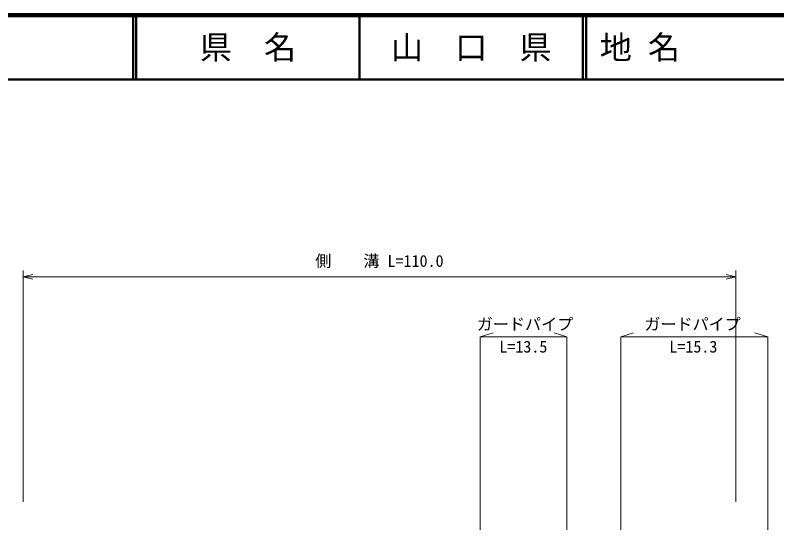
# Model space of a CAD drawing. Units: millimetres, scale not verified. Extents: x 40000 to 680000, y 20000 to 380000.
# Drawn here: x 279409 to 397924, y 300000 to 380000 of the extents above; entities that cross this region are included whole.
import ezdxf
from ezdxf.enums import TextEntityAlignment as Align

# ---------------------------------------------------------------- set-up
doc = ezdxf.new("R2010")
doc.units = ezdxf.units.MM
doc.header["$LTSCALE"] = 1000
for name, color, linetype, lineweight in [('M-STR-HTXT', 7, 'Continuous', 13), ('M-TTL', 2, 'Continuous', 140), ('M-TTL-LINE', 7, 'Continuous', 50)]:
    doc.layers.add(name, color=color, linetype=linetype, lineweight=lineweight)
doc.layers.add('M-TTL-TXT', color=7, linetype='Continuous')
doc.styles.add('ＭＳ ゴシック', font='')
doc.styles.get('ＭＳ ゴシック').set_extended_font_data('MS Gothic')

msp = doc.modelspace()

# ---------------------------------------------------------------- linework, layer by layer
at = {"layer": 'M-STR-HTXT'}
for p, q in [((280630, 304331), (280630, 340331)), ((391533, 304331), (391533, 340331)), ((280630, 339331), (282130, 339706)), ((280630, 339331), (391533, 339331)), ((280630, 339331), (282130, 338956)), ((391533, 339331), (390033, 339706)), ((391533, 339331), (390033, 338956)), ((351785, 330000), (353785, 330600)), ((351785, 300000), (351785, 330000)), ((351785, 330000), (365265, 330000)), ((365265, 330000), (363265, 330600)), ((365265, 300000), (365265, 330000)), ((373644, 330000), (375644, 330600)), ((373644, 300000), (373644, 330000)), ((373644, 330000), (396517, 330000)), ((396517, 330000), (394517, 330600)), ((396517, 300000), (396517, 330000))]:
    msp.add_line(p, q, dxfattribs=at)
at = {"layer": 'M-TTL'}
msp.add_line((680000, 380000), (40000, 380000), dxfattribs=at)
at = {"layer": 'M-TTL-LINE'}
for p, q in [((297750, 380000), (297750, 370000)), ((298250, 380000), (298250, 370000)), ((333000, 380000), (333000, 370000)), ((367750, 380000), (367750, 370000)), ((368250, 380000), (368250, 370000)), ((40000, 370000), (680000, 370000))]:
    msp.add_line(p, q, dxfattribs=at)

# ---------------------------------------------------------------- texts
at = {"layer": 'M-STR-HTXT', "style": 'ＭＳ ゴシック'}
for s, p in [('側\u3000\u3000溝 L=110.0', (336081, 340331)), ('ガードパイプ', (358741, 330500)), ('ガードパイプ', (384822, 330500)), ('L=13.5', (358483, 327002)), ('L=15.3', (384943, 327002))]:
    msp.add_text(s, height=1833, dxfattribs=at).set_placement(p, align=Align.BOTTOM_CENTER)
at = {"layer": 'M-TTL-TXT', "style": 'ＭＳ ゴシック'}
for s, p in [('県\u3000名', (315625, 375000)), ('山\u3000口\u3000県', (350375, 375000))]:
    msp.add_text(s, height=3666, dxfattribs=at).set_placement(p, align=Align.MIDDLE_CENTER)
msp.add_text('地 名', height=3666, dxfattribs=at).set_placement((370380, 375000), align=Align.MIDDLE_LEFT)

doc.saveas('drawing.dxf')
